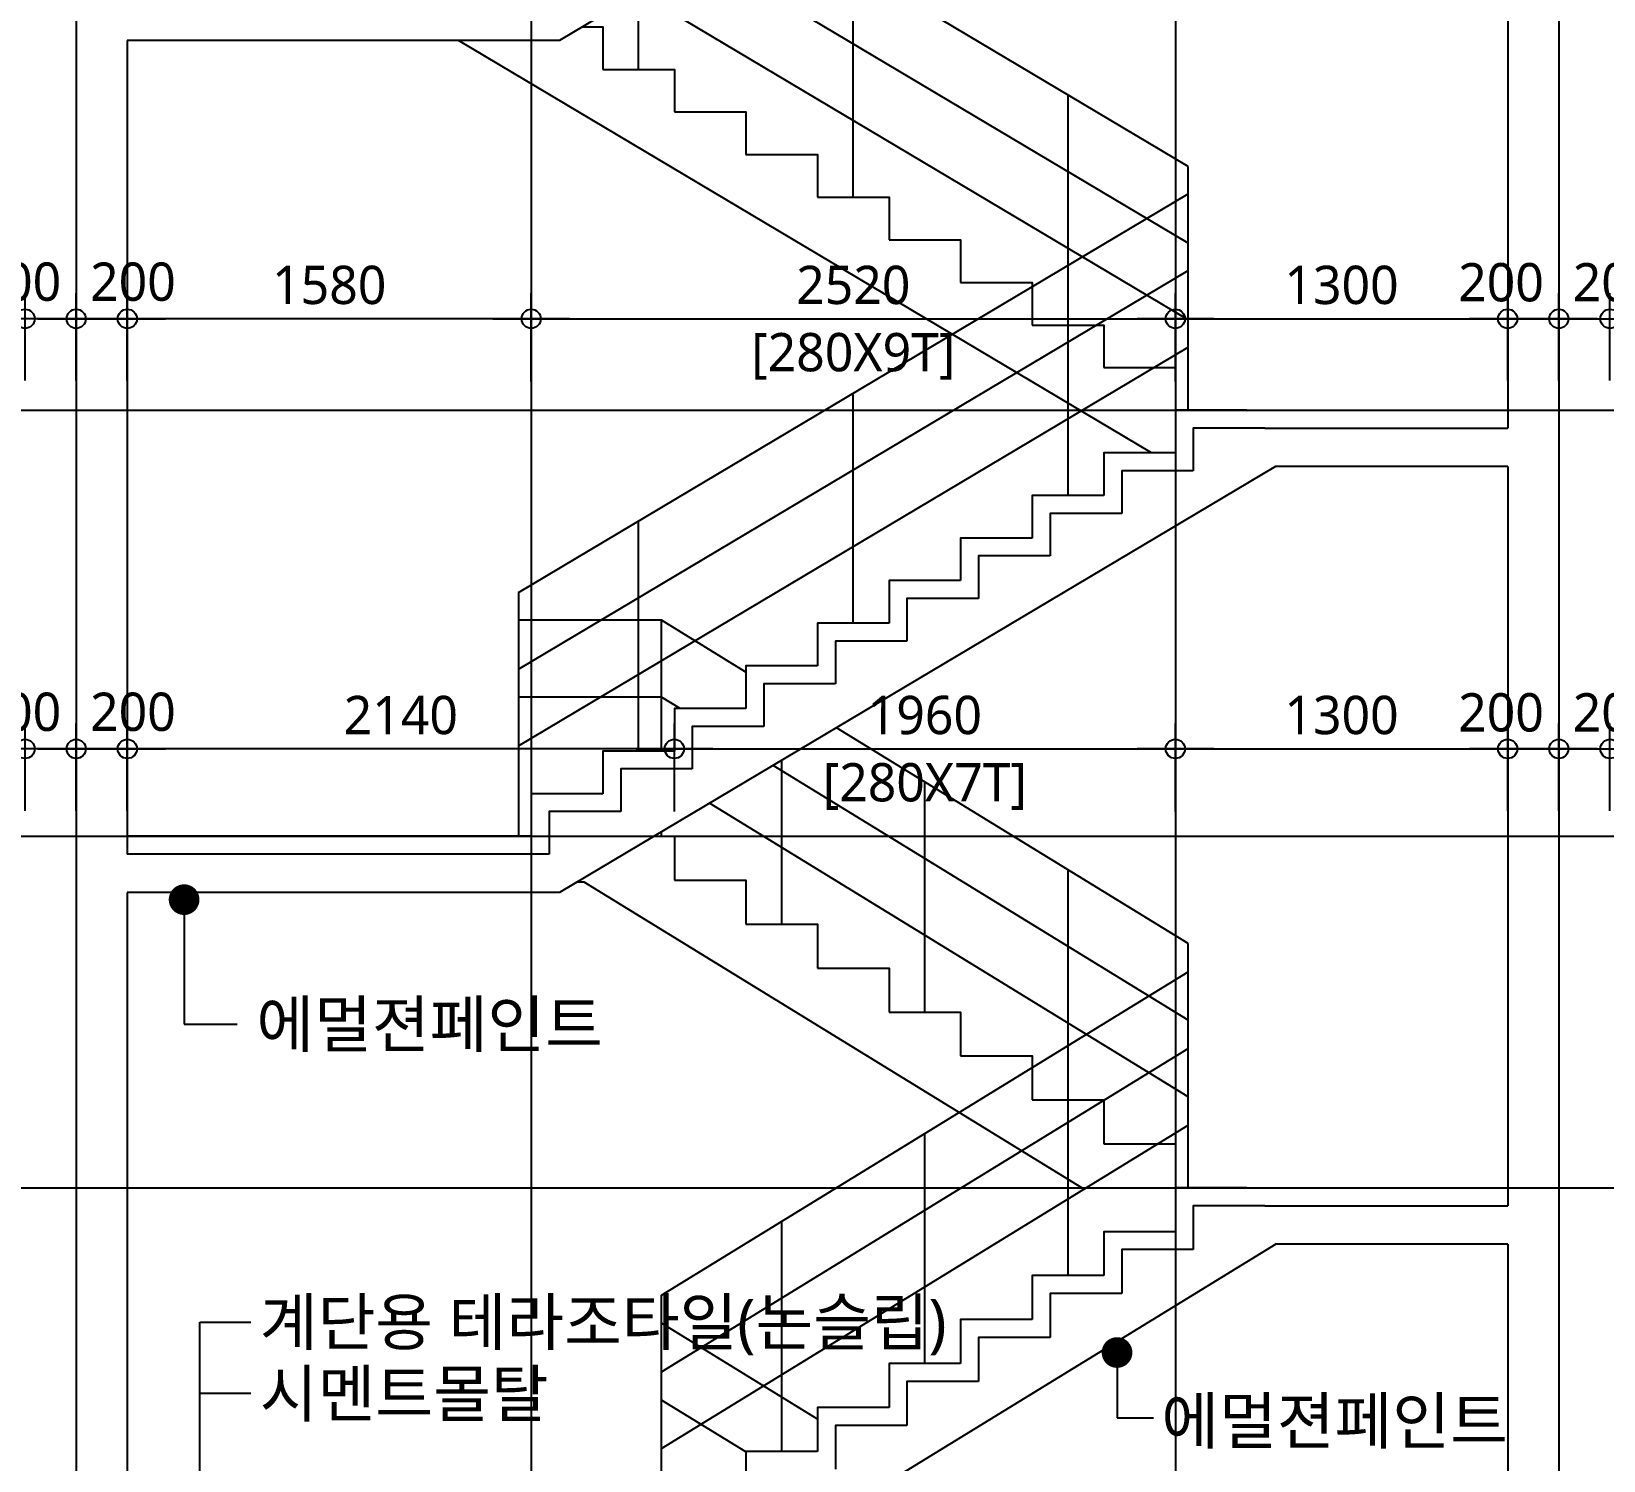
# Model space of a CAD drawing. Header units: millimetres. Extents: x -27104 to 125781, y -3376 to 46996.
# Drawn here: x 75482 to 81632, y 15456 to 21046 of the extents above; entities that cross this region are included whole.
import ezdxf
from ezdxf.enums import TextEntityAlignment as Align

# ---------------------------------------------------------------- set-up
doc = ezdxf.new("R2010")
doc.units = ezdxf.units.MM
doc.header["$LTSCALE"] = 100
doc.header["$MEASUREMENT"] = 0
doc.header["$PDSIZE"] = -10
doc.linetypes.add('CEN', pattern=[62, 60, -1, 0, -1])
doc.layers.get('0').update_dxf_attribs({"linetype": 'CONTINUOUS'})
doc.layers.get('Defpoints').update_dxf_attribs({"color": 171, "linetype": 'CONTINUOUS'})
for name, color, linetype in [('CEN(ST)', 1, 'CEN'), ('CON', 2, 'CONTINUOUS'), ('ELE-6', 8, 'CONTINUOUS'), ('FIN-1', 6, 'CONTINUOUS'), ('HAN', 9, 'CONTINUOUS'), ('NDIM', 7, 'CONTINUOUS'), ('TEXT(MIN)', 7, 'CONTINUOUS')]:
    doc.layers.add(name, color=color, linetype=linetype)
doc.styles.add('CGS', font='cgse', dxfattribs={"bigfont": 'cgs'})
doc.styles.add('나눔바른고딕', font='NanumBarunGothic.ttf')
doc.dimstyles.new('NDIM 1200', dxfattribs={"dimscale": 75, "dimtxt": 3, "dimasz": 1, "dimexe": 2, "dimexo": 2, "dimgap": 1, "dimtad": 1, "dimdec": 0, "dimdsep": 46, "dimtxsty": 'CGS', "dimblk": 'DOT0', "dimcen": 1, "dimdle": 8, "dimclrd": 256, "dimclre": 256, "dimclrt": 256, "dimadec": 0, "dimazin": 0, "dimtfac": 1, "dimtdec": 0, "dimtix": 1, "dimtmove": 2, "dimatfit": 3, "dimldrblk": 'DOT0', "dimfxl": 1, "dimtolj": 1, "dimtzin": 0, "dimlwd": -1, "dimlwe": -1, "dimarcsym": 0})

# ---------------------------------------------------------------- blocks, each defined once
blk = doc.blocks.new('A$C5CCB3599')
at = {"layer": 'CON', "ltscale": 10000}
for points in [[(3820, 4780), (2911.3, 4780), (111.3, 3113.3), (-1580, 3113.3)], [(2870, 1596.7), (2590, 1596.7), (2590, 1430)], [(2870, 1596.7), (3820, 1596.7)], [(3820, 1446.7), (2911.3, 1446.7), (111.3, -220), (-1580, -220)], [(2590, 1430), (2310, 1430), (2310, 1263.3)], [(2310, 1263.3), (2030, 1263.3), (2030, 1096.7)], [(2030, 1096.7), (1750, 1096.7), (1750, 930)], [(1750, 930), (1470, 930), (1470, 763.3)], [(1470, 763.3), (1190, 763.3), (1190, 596.7)], [(1190, 596.7), (910, 596.7), (910, 430)], [(910, 430), (630, 430), (630, 263.3)], [(630, 263.3), (350, 263.3), (350, 96.7)], [(350, 96.7), (70, 96.7), (70, -70)], [(70, -70), (-1580, -70)]]:
    blk.add_lwpolyline(points, dxfattribs=at)
at = {"layer": 'ELE-6', "ltscale": 10000}
for points in [[(200.9, 3166.7), (280, 3166.7), (280, 3000)], [(2426.3, 1500), (-284.1, 3113.3)], [(280, 3000), (560, 3000), (560, 2833.3)], [(560, 2833.3), (840, 2833.3), (840, 2666.7)], [(840, 2666.7), (1120, 2666.7), (1120, 2500)], [(1120, 2500), (1400, 2500), (1400, 2333.3)], [(1400, 2333.3), (1680, 2333.3), (1680, 2166.7)], [(1680, 2166.7), (1960, 2166.7), (1960, 2000)], [(1960, 2000), (2240, 2000), (2240, 1833.3)], [(2240, 1833.3), (2520, 1833.3), (2520, 1666.7)]]:
    blk.add_lwpolyline(points, dxfattribs=at)
at = {"layer": 'FIN-1', "ltscale": 10000}
for points in [[(2800, 1666.7), (2520, 1666.7), (2520, 1500)], [(2800, 1666.7), (3820, 1666.7)], [(2520, 1500), (2240, 1500), (2240, 1333.3)], [(2240, 1333.3), (1960, 1333.3), (1960, 1166.7)], [(1960, 1166.7), (1680, 1166.7), (1680, 1000)], [(1680, 1000), (1400, 1000), (1400, 833.3)], [(1400, 833.3), (1120, 833.3), (1120, 666.7)], [(1120, 666.7), (840, 666.7), (840, 500)], [(840, 500), (560, 500), (560, 333.3)], [(560, 333.3), (280, 333.3), (280, 166.7)], [(280, 166.7), (0, 166.7), (0, 0)], [(0, 0), (-1580, 0)]]:
    blk.add_lwpolyline(points, dxfattribs=at)
at = {"layer": 'HAN', "ltscale": 10000}
for p, q in [((2570, 2620.2), (926.4, 3598.6)), ((2570, 2320.2), (674.4, 3448.6)), ((1260, 2500), (1260, 3400)), ((420, 3000), (420, 3297.1)), ((2570, 2020.2), (422.4, 3298.6)), ((2100, 2000), (2100, 2900)), ((2570, 1666.7), (2570, 2620.2)), ((-50, 953.6), (2570, 2513.1)), ((2100, 1333.3), (2100, 2233.3)), ((-50, 653.6), (2570, 2213.1)), ((-50, 353.6), (2570, 1913.1)), ((1260, 833.3), (1260, 1733.3)), ((420, 333.3), (420, 1233.3)), ((-50, 953.6), (-50, 0))]:
    blk.add_line(p, q, dxfattribs=at)
blk = doc.blocks.new('DOT0')
blk.add_line((-3, 0), (3, 0))
at = {"color": 6}
blk.add_circle((0, 0), 0.75, dxfattribs=at)
blk = doc.blocks.new('*D241')
at = {"layer": 'Defpoints', "color": 0, "ltscale": 0.4, "transparency": 16777216}
for p in [(75456.8, 19922.2), (75456.8, 19580.4), (75656.8, 19580.4)]:
    blk.add_point(p, dxfattribs=at)
at = {"layer": 'NDIM', "ltscale": 0.4, "transparency": 16777216}
for p, q in [((75456.8, 19680.4), (75456.8, 20022.2)), ((75656.8, 19680.4), (75656.8, 20022.2)), ((75606.8, 19922.2), (75506.8, 19922.2))]:
    blk.add_line(p, q, dxfattribs=at)
at = {"layer": 'NDIM', "ltscale": 0.4, "transparency": 16777216, "xscale": 50, "yscale": 50, "zscale": 50, "rotation": 180}
blk.add_blockref('DOT0', (75456.8, 19922.2), dxfattribs=at)
at = {"layer": 'NDIM', "ltscale": 0.4, "transparency": 16777216, "xscale": 50, "yscale": 50, "zscale": 50}
blk.add_blockref('DOT0', (75656.8, 19922.2), dxfattribs=at)
at = {"layer": 'NDIM', "ltscale": 0.4, "transparency": 16777216, "insert": (75430.7, 20066.4), "char_height": 150, "attachment_point": 5, "style": '나눔바른고딕'}
blk.add_mtext('\\A1;200', dxfattribs=at)
blk = doc.blocks.new('*D242')
at = {"layer": 'Defpoints', "color": 0, "ltscale": 0.4, "transparency": 16777216}
for p in [(75856.8, 19922.2), (75656.8, 19580.4), (75856.8, 19580.4)]:
    blk.add_point(p, dxfattribs=at)
at = {"layer": 'NDIM', "ltscale": 0.4, "transparency": 16777216}
for p, q in [((75656.8, 19680.4), (75656.8, 20022.2)), ((75856.8, 19680.4), (75856.8, 20022.2)), ((75706.8, 19922.2), (75806.8, 19922.2))]:
    blk.add_line(p, q, dxfattribs=at)
at = {"layer": 'NDIM', "ltscale": 0.4, "transparency": 16777216, "xscale": 50, "yscale": 50, "zscale": 50, "rotation": 180}
blk.add_blockref('DOT0', (75656.8, 19922.2), dxfattribs=at)
at = {"layer": 'NDIM', "ltscale": 0.4, "transparency": 16777216, "xscale": 50, "yscale": 50, "zscale": 50}
blk.add_blockref('DOT0', (75856.8, 19922.2), dxfattribs=at)
at = {"layer": 'NDIM', "ltscale": 0.4, "transparency": 16777216, "insert": (75878.9, 20066.4), "char_height": 150, "attachment_point": 5, "style": '나눔바른고딕'}
blk.add_mtext('\\A1;200', dxfattribs=at)
blk = doc.blocks.new('*D243')
at = {"layer": 'Defpoints', "color": 0, "ltscale": 0.4, "transparency": 16777216}
for p in [(75856.8, 19922.2), (75856.8, 19580.4), (77436.8, 19577.1)]:
    blk.add_point(p, dxfattribs=at)
at = {"layer": 'NDIM', "ltscale": 0.4, "transparency": 16777216}
for p, q in [((75856.8, 19680.4), (75856.8, 20022.2)), ((77436.8, 19677.1), (77436.8, 20022.2)), ((77386.8, 19922.2), (75906.8, 19922.2))]:
    blk.add_line(p, q, dxfattribs=at)
at = {"layer": 'NDIM', "ltscale": 0.4, "transparency": 16777216, "xscale": 50, "yscale": 50, "zscale": 50, "rotation": 180}
blk.add_blockref('DOT0', (75856.8, 19922.2), dxfattribs=at)
at = {"layer": 'NDIM', "ltscale": 0.4, "transparency": 16777216, "xscale": 50, "yscale": 50, "zscale": 50}
blk.add_blockref('DOT0', (77436.8, 19922.2), dxfattribs=at)
at = {"layer": 'NDIM', "ltscale": 0.4, "transparency": 16777216, "insert": (76646.8, 20053.7), "char_height": 150, "attachment_point": 5, "style": '나눔바른고딕'}
blk.add_mtext('\\A1;1580', dxfattribs=at)
blk = doc.blocks.new('*D244')
at = {"layer": 'Defpoints', "color": 0, "ltscale": 0.4, "transparency": 16777216}
for p in [(79956.8, 19922.2), (77436.8, 19577.1), (79956.8, 19577.1)]:
    blk.add_point(p, dxfattribs=at)
at = {"layer": 'NDIM', "ltscale": 0.4, "transparency": 16777216}
for p, q in [((77436.8, 19677.1), (77436.8, 20022.2)), ((79956.8, 19677.1), (79956.8, 20022.2)), ((77486.8, 19922.2), (79906.8, 19922.2))]:
    blk.add_line(p, q, dxfattribs=at)
at = {"layer": 'NDIM', "ltscale": 0.4, "transparency": 16777216, "xscale": 50, "yscale": 50, "zscale": 50, "rotation": 180}
blk.add_blockref('DOT0', (77436.8, 19922.2), dxfattribs=at)
at = {"layer": 'NDIM', "ltscale": 0.4, "transparency": 16777216, "xscale": 50, "yscale": 50, "zscale": 50}
blk.add_blockref('DOT0', (79956.8, 19922.2), dxfattribs=at)
at = {"layer": 'NDIM', "ltscale": 0.4, "transparency": 16777216, "char_height": 150, "attachment_point": 5, "style": '나눔바른고딕'}
for s, insert in [('\\A1;2520', (78696.8, 20053.7)), ('\\A1;[280X9T]', (78696.8, 19775.1))]:
    blk.add_mtext(s, dxfattribs=dict(at, insert=insert))
blk = doc.blocks.new('*D245')
at = {"layer": 'Defpoints', "color": 0, "ltscale": 0.4, "transparency": 16777216}
for p in [(81256.8, 19922.2), (79956.8, 19577.1), (81256.8, 19580.4)]:
    blk.add_point(p, dxfattribs=at)
at = {"layer": 'NDIM', "ltscale": 0.4, "transparency": 16777216}
for p, q in [((79956.8, 19677.1), (79956.8, 20022.2)), ((81256.8, 19680.4), (81256.8, 20022.2)), ((80006.8, 19922.2), (81206.8, 19922.2))]:
    blk.add_line(p, q, dxfattribs=at)
at = {"layer": 'NDIM', "ltscale": 0.4, "transparency": 16777216, "xscale": 50, "yscale": 50, "zscale": 50, "rotation": 180}
blk.add_blockref('DOT0', (79956.8, 19922.2), dxfattribs=at)
at = {"layer": 'NDIM', "ltscale": 0.4, "transparency": 16777216, "xscale": 50, "yscale": 50, "zscale": 50}
blk.add_blockref('DOT0', (81256.8, 19922.2), dxfattribs=at)
at = {"layer": 'NDIM', "ltscale": 0.4, "transparency": 16777216, "insert": (80606.8, 20053.8), "char_height": 150, "attachment_point": 5, "style": '나눔바른고딕'}
blk.add_mtext('\\A1;1300', dxfattribs=at)
blk = doc.blocks.new('*D246')
at = {"layer": 'Defpoints', "color": 0, "ltscale": 0.4, "transparency": 16777216}
for p in [(81256.8, 19922.2), (81256.8, 19580.4), (81456.8, 19580.4)]:
    blk.add_point(p, dxfattribs=at)
at = {"layer": 'NDIM', "ltscale": 0.4, "transparency": 16777216}
for p, q in [((81256.8, 19680.4), (81256.8, 20022.2)), ((81456.8, 19680.4), (81456.8, 20022.2)), ((81406.8, 19922.2), (81306.8, 19922.2))]:
    blk.add_line(p, q, dxfattribs=at)
at = {"layer": 'NDIM', "ltscale": 0.4, "transparency": 16777216, "xscale": 50, "yscale": 50, "zscale": 50, "rotation": 180}
blk.add_blockref('DOT0', (81256.8, 19922.2), dxfattribs=at)
at = {"layer": 'NDIM', "ltscale": 0.4, "transparency": 16777216, "xscale": 50, "yscale": 50, "zscale": 50}
blk.add_blockref('DOT0', (81456.8, 19922.2), dxfattribs=at)
at = {"layer": 'NDIM', "ltscale": 0.4, "transparency": 16777216, "insert": (81230.7, 20064.1), "char_height": 150, "attachment_point": 5, "style": '나눔바른고딕'}
blk.add_mtext('\\A1;200', dxfattribs=at)
blk = doc.blocks.new('*D247')
at = {"layer": 'Defpoints', "color": 0, "ltscale": 0.4, "transparency": 16777216}
for p in [(81656.8, 19922.2), (81456.8, 19580.4), (81656.8, 19580.4)]:
    blk.add_point(p, dxfattribs=at)
at = {"layer": 'NDIM', "ltscale": 0.4, "transparency": 16777216}
for p, q in [((81456.8, 19680.4), (81456.8, 20022.2)), ((81656.8, 19680.4), (81656.8, 20022.2)), ((81506.8, 19922.2), (81606.8, 19922.2))]:
    blk.add_line(p, q, dxfattribs=at)
at = {"layer": 'NDIM', "ltscale": 0.4, "transparency": 16777216, "xscale": 50, "yscale": 50, "zscale": 50, "rotation": 180}
blk.add_blockref('DOT0', (81456.8, 19922.2), dxfattribs=at)
at = {"layer": 'NDIM', "ltscale": 0.4, "transparency": 16777216, "xscale": 50, "yscale": 50, "zscale": 50}
blk.add_blockref('DOT0', (81656.8, 19922.2), dxfattribs=at)
at = {"layer": 'NDIM', "ltscale": 0.4, "transparency": 16777216, "insert": (81678.9, 20064.1), "char_height": 150, "attachment_point": 5, "style": '나눔바른고딕'}
blk.add_mtext('\\A1;200', dxfattribs=at)
blk = doc.blocks.new('*D255')
at = {"layer": 'Defpoints', "color": 0, "ltscale": 0.4, "transparency": 16777216}
for p in [(75456.8, 18239.7), (75456.8, 17897.9), (75656.8, 17897.9)]:
    blk.add_point(p, dxfattribs=at)
at = {"layer": 'NDIM', "ltscale": 0.4, "transparency": 16777216}
for p, q in [((75456.8, 17997.9), (75456.8, 18339.7)), ((75656.8, 17997.9), (75656.8, 18339.7)), ((75606.8, 18239.7), (75506.8, 18239.7))]:
    blk.add_line(p, q, dxfattribs=at)
at = {"layer": 'NDIM', "ltscale": 0.4, "transparency": 16777216, "xscale": 50, "yscale": 50, "zscale": 50, "rotation": 180}
blk.add_blockref('DOT0', (75456.8, 18239.7), dxfattribs=at)
at = {"layer": 'NDIM', "ltscale": 0.4, "transparency": 16777216, "xscale": 50, "yscale": 50, "zscale": 50}
blk.add_blockref('DOT0', (75656.8, 18239.7), dxfattribs=at)
at = {"layer": 'NDIM', "ltscale": 0.4, "transparency": 16777216, "insert": (75430.7, 18383.9), "char_height": 150, "attachment_point": 5, "style": '나눔바른고딕'}
blk.add_mtext('\\A1;200', dxfattribs=at)
blk = doc.blocks.new('*D256')
at = {"layer": 'Defpoints', "color": 0, "ltscale": 0.4, "transparency": 16777216}
for p in [(75856.8, 18239.7), (75656.8, 17897.9), (75856.8, 17897.9)]:
    blk.add_point(p, dxfattribs=at)
at = {"layer": 'NDIM', "ltscale": 0.4, "transparency": 16777216}
for p, q in [((75656.8, 17997.9), (75656.8, 18339.7)), ((75856.8, 17997.9), (75856.8, 18339.7)), ((75706.8, 18239.7), (75806.8, 18239.7))]:
    blk.add_line(p, q, dxfattribs=at)
at = {"layer": 'NDIM', "ltscale": 0.4, "transparency": 16777216, "xscale": 50, "yscale": 50, "zscale": 50, "rotation": 180}
blk.add_blockref('DOT0', (75656.8, 18239.7), dxfattribs=at)
at = {"layer": 'NDIM', "ltscale": 0.4, "transparency": 16777216, "xscale": 50, "yscale": 50, "zscale": 50}
blk.add_blockref('DOT0', (75856.8, 18239.7), dxfattribs=at)
at = {"layer": 'NDIM', "ltscale": 0.4, "transparency": 16777216, "insert": (75878.9, 18383.9), "char_height": 150, "attachment_point": 5, "style": '나눔바른고딕'}
blk.add_mtext('\\A1;200', dxfattribs=at)
blk = doc.blocks.new('*D257')
at = {"layer": 'Defpoints', "color": 0, "ltscale": 0.4, "transparency": 16777216}
for p in [(75856.8, 18239.7), (75856.8, 17897.9), (77996.8, 17894.6)]:
    blk.add_point(p, dxfattribs=at)
at = {"layer": 'NDIM', "ltscale": 0.4, "transparency": 16777216}
for p, q in [((75856.8, 17997.9), (75856.8, 18339.7)), ((77996.8, 17994.6), (77996.8, 18339.7)), ((77946.8, 18239.7), (75906.8, 18239.7))]:
    blk.add_line(p, q, dxfattribs=at)
at = {"layer": 'NDIM', "ltscale": 0.4, "transparency": 16777216, "xscale": 50, "yscale": 50, "zscale": 50, "rotation": 180}
blk.add_blockref('DOT0', (75856.8, 18239.7), dxfattribs=at)
at = {"layer": 'NDIM', "ltscale": 0.4, "transparency": 16777216, "xscale": 50, "yscale": 50, "zscale": 50}
blk.add_blockref('DOT0', (77996.8, 18239.7), dxfattribs=at)
at = {"layer": 'NDIM', "ltscale": 0.4, "transparency": 16777216, "insert": (76926.8, 18371.2), "char_height": 150, "attachment_point": 5, "style": '나눔바른고딕'}
blk.add_mtext('\\A1;2140', dxfattribs=at)
blk = doc.blocks.new('*D258')
at = {"layer": 'Defpoints', "color": 0, "ltscale": 0.4, "transparency": 16777216}
for p in [(79956.8, 18239.7), (77996.8, 17894.6), (79956.8, 17894.6)]:
    blk.add_point(p, dxfattribs=at)
at = {"layer": 'NDIM', "ltscale": 0.4, "transparency": 16777216}
for p, q in [((77996.8, 17994.6), (77996.8, 18339.7)), ((79956.8, 17994.6), (79956.8, 18339.7)), ((78046.8, 18239.7), (79906.8, 18239.7))]:
    blk.add_line(p, q, dxfattribs=at)
at = {"layer": 'NDIM', "ltscale": 0.4, "transparency": 16777216, "xscale": 50, "yscale": 50, "zscale": 50, "rotation": 180}
blk.add_blockref('DOT0', (77996.8, 18239.7), dxfattribs=at)
at = {"layer": 'NDIM', "ltscale": 0.4, "transparency": 16777216, "xscale": 50, "yscale": 50, "zscale": 50}
blk.add_blockref('DOT0', (79956.8, 18239.7), dxfattribs=at)
at = {"layer": 'NDIM', "ltscale": 0.4, "transparency": 16777216, "char_height": 150, "attachment_point": 5, "style": '나눔바른고딕'}
for s, insert in [('\\A1;1960', (78976.8, 18371.3)), ('\\A1;[280X7T]', (78976.8, 18092.6))]:
    blk.add_mtext(s, dxfattribs=dict(at, insert=insert))
blk = doc.blocks.new('*D259')
at = {"layer": 'Defpoints', "color": 0, "ltscale": 0.4, "transparency": 16777216}
for p in [(81256.8, 18239.7), (81256.8, 17897.9), (79956.8, 17894.6)]:
    blk.add_point(p, dxfattribs=at)
at = {"layer": 'NDIM', "ltscale": 0.4, "transparency": 16777216}
for p, q in [((79956.8, 17994.6), (79956.8, 18339.7)), ((81256.8, 17997.9), (81256.8, 18339.7)), ((80006.8, 18239.7), (81206.8, 18239.7))]:
    blk.add_line(p, q, dxfattribs=at)
at = {"layer": 'NDIM', "ltscale": 0.4, "transparency": 16777216, "xscale": 50, "yscale": 50, "zscale": 50, "rotation": 180}
blk.add_blockref('DOT0', (79956.8, 18239.7), dxfattribs=at)
at = {"layer": 'NDIM', "ltscale": 0.4, "transparency": 16777216, "xscale": 50, "yscale": 50, "zscale": 50}
blk.add_blockref('DOT0', (81256.8, 18239.7), dxfattribs=at)
at = {"layer": 'NDIM', "ltscale": 0.4, "transparency": 16777216, "insert": (80606.8, 18371.3), "char_height": 150, "attachment_point": 5, "style": '나눔바른고딕'}
blk.add_mtext('\\A1;1300', dxfattribs=at)
blk = doc.blocks.new('*D260')
at = {"layer": 'Defpoints', "color": 0, "ltscale": 0.4, "transparency": 16777216}
for p in [(81256.8, 18239.7), (81256.8, 17897.9), (81456.8, 17897.9)]:
    blk.add_point(p, dxfattribs=at)
at = {"layer": 'NDIM', "ltscale": 0.4, "transparency": 16777216}
for p, q in [((81256.8, 17997.9), (81256.8, 18339.7)), ((81456.8, 17997.9), (81456.8, 18339.7)), ((81406.8, 18239.7), (81306.8, 18239.7))]:
    blk.add_line(p, q, dxfattribs=at)
at = {"layer": 'NDIM', "ltscale": 0.4, "transparency": 16777216, "xscale": 50, "yscale": 50, "zscale": 50, "rotation": 180}
blk.add_blockref('DOT0', (81256.8, 18239.7), dxfattribs=at)
at = {"layer": 'NDIM', "ltscale": 0.4, "transparency": 16777216, "xscale": 50, "yscale": 50, "zscale": 50}
blk.add_blockref('DOT0', (81456.8, 18239.7), dxfattribs=at)
at = {"layer": 'NDIM', "ltscale": 0.4, "transparency": 16777216, "insert": (81230.7, 18381.6), "char_height": 150, "attachment_point": 5, "style": '나눔바른고딕'}
blk.add_mtext('\\A1;200', dxfattribs=at)
blk = doc.blocks.new('*D261')
at = {"layer": 'Defpoints', "color": 0, "ltscale": 0.4, "transparency": 16777216}
for p in [(81656.8, 18239.7), (81456.8, 17897.9), (81656.8, 17897.9)]:
    blk.add_point(p, dxfattribs=at)
at = {"layer": 'NDIM', "ltscale": 0.4, "transparency": 16777216}
for p, q in [((81456.8, 17997.9), (81456.8, 18339.7)), ((81656.8, 17997.9), (81656.8, 18339.7)), ((81506.8, 18239.7), (81606.8, 18239.7))]:
    blk.add_line(p, q, dxfattribs=at)
at = {"layer": 'NDIM', "ltscale": 0.4, "transparency": 16777216, "xscale": 50, "yscale": 50, "zscale": 50, "rotation": 180}
blk.add_blockref('DOT0', (81456.8, 18239.7), dxfattribs=at)
at = {"layer": 'NDIM', "ltscale": 0.4, "transparency": 16777216, "xscale": 50, "yscale": 50, "zscale": 50}
blk.add_blockref('DOT0', (81656.8, 18239.7), dxfattribs=at)
at = {"layer": 'NDIM', "ltscale": 0.4, "transparency": 16777216, "insert": (81678.9, 18381.6), "char_height": 150, "attachment_point": 5, "style": '나눔바른고딕'}
blk.add_mtext('\\A1;200', dxfattribs=at)

msp = doc.modelspace()

# ---------------------------------------------------------------- linework, layer by layer
at = {"layer": 'CEN(ST)', "ltscale": 10000}
for p, q in [((75656.8, 38897.9), (75656.8, 825)), ((77436.8, 38897.9), (77436.8, 4844.8)), ((79956.8, 38897.9), (79956.8, 6339.6)), ((81456.8, 38897.9), (81456.8, 825)), ((70860.6, 19564.6), (82104.8, 19564.6)), ((70860.6, 17897.9), (88481.4, 17897.9)), ((70860.6, 16522.9), (82104.8, 16522.9))]:
    msp.add_line(p, q, dxfattribs=at)
at = {"layer": 'CON', "ltscale": 10000}
for p, q in [((81256.8, 22677.9), (81256.8, 19494.6)), ((75856.8, 21011.3), (75856.8, 17827.9)), ((81256.8, 19344.6), (81256.8, 16452.9)), ((75856.8, 17677.9), (75856.8, 15077.9)), ((81256.8, 16302.9), (81256.8, 13702.9))]:
    msp.add_line(p, q, dxfattribs=at)
for points in [[(80306.8, 16452.9), (80026.8, 16452.9), (80026.8, 16281)], [(80306.8, 16452.9), (81256.8, 16452.9)], [(81256.8, 16302.9), (80349.2, 16302.9), (78109.2, 14927.9), (75856.8, 14927.9)], [(80026.8, 16281), (79746.8, 16281), (79746.8, 16109.2)], [(79746.8, 16109.2), (79466.8, 16109.2), (79466.8, 15937.3)], [(79466.8, 15937.3), (79186.8, 15937.3), (79186.8, 15765.4)], [(79186.8, 15765.4), (78906.8, 15765.4), (78906.8, 15593.5)], [(78906.8, 15593.5), (78626.8, 15593.5), (78626.8, 15421.7)]]:
    msp.add_lwpolyline(points, dxfattribs=at)
at = {"layer": 'ELE-6', "ltscale": 10000}
for points in [[(77917.7, 17897.9), (77996.8, 17897.9), (77996.8, 17726)], [(79591.2, 16522.9), (77644.4, 17717.9), (77615.3, 17717.9)], [(77996.8, 17726), (78276.8, 17726), (78276.8, 17554.2)], [(78276.8, 17554.2), (78556.8, 17554.2), (78556.8, 17382.3)], [(78556.8, 17382.3), (78836.8, 17382.3), (78836.8, 17210.4)], [(78836.8, 17210.4), (79116.8, 17210.4), (79116.8, 17038.5)], [(79116.8, 17038.5), (79396.8, 17038.5), (79396.8, 16866.7)], [(79396.8, 16866.7), (79676.8, 16866.7), (79676.8, 16694.8)], [(79676.8, 16694.8), (79956.8, 16694.8), (79956.8, 16522.9)]]:
    msp.add_lwpolyline(points, dxfattribs=at)
at = {"layer": 'FIN-1', "ltscale": 10000}
for points in [[(80236.8, 16522.9), (79956.8, 16522.9), (79956.8, 16351)], [(80236.8, 16522.9), (81156.8, 16522.9)], [(79956.8, 16351), (79676.8, 16351), (79676.8, 16179.2)], [(79676.8, 16179.2), (79396.8, 16179.2), (79396.8, 16007.3)], [(79396.8, 16007.3), (79116.8, 16007.3), (79116.8, 15835.4)], [(79116.8, 15835.4), (78836.8, 15835.4), (78836.8, 15663.5)], [(78836.8, 15663.5), (78556.8, 15663.5), (78556.8, 15491.7)], [(78556.8, 15491.7), (78276.8, 15491.7), (78276.8, 15319.8)]]:
    msp.add_lwpolyline(points, dxfattribs=at)
at = {"layer": 'HAN', "ltscale": 10000}
for p, q in [((77946.8, 18742.7), (77386.8, 18742.7)), ((78276.8, 18540.1), (77946.8, 18742.7)), ((77946.8, 18231.3), (77946.8, 18742.7)), ((77946.8, 18442.7), (77386.8, 18442.7)), ((78019.7, 18397.9), (77946.8, 18442.7)), ((80006.8, 17478.2), (78631.1, 18322.6)), ((80006.8, 17178.2), (78383, 18174.9)), ((78416.8, 17554.2), (78416.8, 18195)), ((78976.8, 17210.4), (78976.8, 18110.4)), ((80006.8, 16878.2), (78134.9, 18027.2)), ((77946.8, 17897.9), (77946.8, 17915.3)), ((79536.8, 16866.7), (79536.8, 17766.7)), ((80006.8, 16522.9), (80006.8, 17478.2)), ((77946.8, 16103.2), (80006.8, 17367.7)), ((77946.8, 15803.2), (80006.8, 17067.7)), ((79536.8, 16179.2), (79536.8, 17079.2)), ((77946.8, 15503.2), (80006.8, 16767.7)), ((78976.8, 15835.4), (78976.8, 16735.4)), ((78416.8, 15491.7), (78416.8, 16391.7)), ((77946.8, 15147.9), (77946.8, 16103.2)), ((78556.8, 15618.2), (77946.8, 15992.7)), ((78276.8, 15490.1), (77946.8, 15692.7)), ((78416.8, 15491.7), (78416.8, 15704.2))]:
    msp.add_line(p, q, dxfattribs=at)
at = {"layer": 'NDIM', "ltscale": 10000}
msp.add_line((76340.6, 15717.7), (76140.6, 15717.7), dxfattribs=at)

# ---------------------------------------------------------------- block references
at = {"ltscale": 10000}
msp.add_blockref('A$C5CCB3599', (77436.8, 17897.9), dxfattribs=at)

# ---------------------------------------------------------------- texts
at = {"layer": 'TEXT(MIN)', "style": '나눔바른고딕'}
for s, p in [('에멀젼페인트', (76361.9, 17162.6)), ('계단용 테라조타일(논슬립)', (76375.4, 15997.7)), ('시멘트몰탈', (76375.4, 15717.7)), ('에멀젼페인트', (79901.9, 15611.2))]:
    msp.add_text(s, height=180, dxfattribs=at).set_placement(p, align=Align.MIDDLE_LEFT)

# ---------------------------------------------------------------- dimensions: what is measured, and where the dimension line sits
at = {"layer": 'NDIM', "ltscale": 0.4}
for base, p1, p2, picture, middle in [((75456.8, 19922.2), (75656.8, 19580.4), (75456.8, 19580.4), '*D241', (75430.7, 20066.4)), ((81256.8, 19922.2), (81456.8, 19580.4), (81256.8, 19580.4), '*D246', (81230.7, 20064.1)), ((75456.8, 18239.7), (75656.8, 17897.9), (75456.8, 17897.9), '*D255', (75430.7, 18383.9)), ((81256.8, 18239.7), (81456.8, 17897.9), (81256.8, 17897.9), '*D260', (81230.7, 18381.6))]:
    dim = msp.add_linear_dim(base=base, p1=p1, p2=p2, angle=180, dimstyle='NDIM 1200', override={"dimscale": 50, "dimtxsty": '나눔바른고딕'}, dxfattribs=at)
    dim.commit()
    dim.dimension.update_dxf_attribs({"geometry": picture, "text_midpoint": middle, "dimtype": 160})
for base, p1, p2, picture, middle in [((75856.8, 19922.2), (75656.8, 19580.4), (75856.8, 19580.4), '*D242', (75878.9, 20066.4)), ((81656.8, 19922.2), (81456.8, 19580.4), (81656.8, 19580.4), '*D247', (81678.9, 20064.1)), ((75856.8, 18239.7), (75656.8, 17897.9), (75856.8, 17897.9), '*D256', (75878.9, 18383.9)), ((81656.8, 18239.7), (81456.8, 17897.9), (81656.8, 17897.9), '*D261', (81678.9, 18381.6))]:
    dim = msp.add_linear_dim(base=base, p1=p1, p2=p2, dimstyle='NDIM 1200', override={"dimscale": 50, "dimtxsty": '나눔바른고딕'}, dxfattribs=at)
    dim.commit()
    dim.dimension.update_dxf_attribs({"geometry": picture, "text_midpoint": middle, "dimtype": 160})
for base, p1, p2, picture, middle in [((75856.8, 19922.2), (77436.8, 19577.1), (75856.8, 19580.4), '*D243', (76646.8, 20053.7)), ((75856.8, 18239.7), (77996.8, 17894.6), (75856.8, 17897.9), '*D257', (76926.8, 18371.2))]:
    dim = msp.add_linear_dim(base=base, p1=p1, p2=p2, angle=180, dimstyle='NDIM 1200', override={"dimscale": 50, "dimtxsty": '나눔바른고딕'}, dxfattribs=at)
    dim.commit()
    dim.dimension.update_dxf_attribs({"geometry": picture, "text_midpoint": middle})
for base, p1, p2, text, picture, middle in [((79956.8, 19922.2), (77436.8, 19577.1), (79956.8, 19577.1), '<>\\X[280X9T]', '*D244', (78696.8, 19922.2)), ((79956.8, 18239.7), (77996.8, 17894.6), (79956.8, 17894.6), '<>\\X[280X7T]', '*D258', (78976.8, 18239.7))]:
    dim = msp.add_linear_dim(base=base, p1=p1, p2=p2, text=text, dimstyle='NDIM 1200', override={"dimscale": 50, "dimtxsty": '나눔바른고딕'}, dxfattribs=at)
    dim.commit()
    dim.dimension.update_dxf_attribs({"geometry": picture, "text_midpoint": middle})
for base, p1, p2, picture, middle in [((81256.8, 19922.2), (79956.8, 19577.1), (81256.8, 19580.4), '*D245', (80606.8, 20053.8)), ((81256.8, 18239.7), (79956.8, 17894.6), (81256.8, 17897.9), '*D259', (80606.8, 18371.3))]:
    dim = msp.add_linear_dim(base=base, p1=p1, p2=p2, dimstyle='NDIM 1200', override={"dimscale": 50, "dimtxsty": '나눔바른고딕'}, dxfattribs=at)
    dim.commit()
    dim.dimension.update_dxf_attribs({"geometry": picture, "text_midpoint": middle})

# ---------------------------------------------------------------- leaders
at = {"layer": 'NDIM', "ltscale": 10000}
for points in [[(76079, 17650), (76079, 17162.6), (76286.1, 17162.6)], [(76140.6, 15184.7), (76140.6, 15997.7), (76340.6, 15997.7)], [(79728.6, 15878.4), (79728.6, 15622.5), (79871.7, 15622.5)]]:
    msp.add_leader(points, dimstyle='NDIM 1200', override={"dimscale": 120, "dimasz": 1, "dimgap": 1, "dimtad": 0, "dimldrblk": 'Dot'}, dxfattribs=at)

doc.saveas('drawing.dxf')
